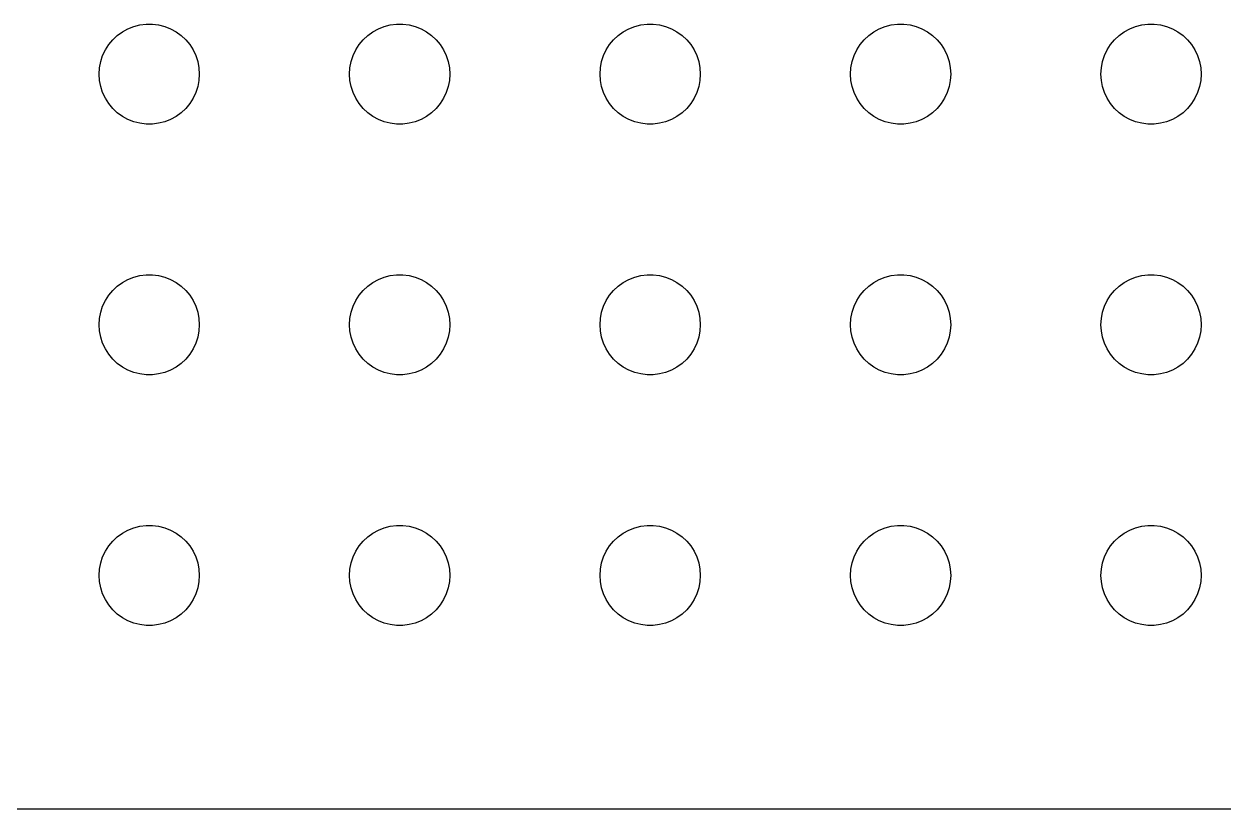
# Model space of a CAD drawing. Header units: metres. Extents: x -134 to 134, y 518 to 1078.
# Drawn here: x -3.75 to 32.18, y 746.01 to 769.5 of the extents above; entities that cross this region are included whole.
import ezdxf

# ---------------------------------------------------------------- set-up
doc = ezdxf.new("R2010")
doc.units = ezdxf.units.M

msp = doc.modelspace()

# ---------------------------------------------------------------- linework, layer by layer
for p, q in [((-0.80373, 769.266), (-0.63866, 769.357)), ((-0.63866, 769.357), (-0.46352, 769.427)), ((-0.46352, 769.427), (-0.28107, 769.473)), ((-0.28107, 769.473), (-0.09418, 769.497)), ((-0.09418, 769.497), (0.09418, 769.497)), ((0.09418, 769.497), (0.28107, 769.473)), ((0.28107, 769.473), (0.46352, 769.427)), ((0.46352, 769.427), (0.63866, 769.357)), ((0.63866, 769.357), (0.80373, 769.266)), ((6.69626, 769.266), (6.86133, 769.357)), ((6.86133, 769.357), (7.03647, 769.427)), ((7.03647, 769.427), (7.21892, 769.473)), ((7.21892, 769.473), (7.40581, 769.497)), ((7.40581, 769.497), (7.59418, 769.497)), ((7.59418, 769.497), (7.78107, 769.473)), ((7.78107, 769.473), (7.96352, 769.427)), ((7.96352, 769.427), (8.13866, 769.357)), ((8.13866, 769.357), (8.30373, 769.266)), ((14.1963, 769.266), (14.3613, 769.357)), ((14.3613, 769.357), (14.5365, 769.427)), ((14.5365, 769.427), (14.7189, 769.473)), ((14.7189, 769.473), (14.9058, 769.497)), ((14.9058, 769.497), (15.0942, 769.497)), ((15.0942, 769.497), (15.2811, 769.473)), ((15.2811, 769.473), (15.4635, 769.427)), ((15.4635, 769.427), (15.6387, 769.357)), ((15.6387, 769.357), (15.8037, 769.266)), ((21.6963, 769.266), (21.8613, 769.357)), ((21.8613, 769.357), (22.0365, 769.427)), ((22.0365, 769.427), (22.2189, 769.473)), ((22.2189, 769.473), (22.4058, 769.497)), ((22.4058, 769.497), (22.5942, 769.497)), ((22.5942, 769.497), (22.7811, 769.473)), ((22.7811, 769.473), (22.9635, 769.427)), ((22.9635, 769.427), (23.1387, 769.357)), ((23.1387, 769.357), (23.3037, 769.266)), ((29.1963, 769.266), (29.3613, 769.357)), ((29.3613, 769.357), (29.5365, 769.427)), ((29.5365, 769.427), (29.7189, 769.473)), ((29.7189, 769.473), (29.9058, 769.497)), ((29.9058, 769.497), (30.0942, 769.497)), ((30.0942, 769.497), (30.2811, 769.473)), ((30.2811, 769.473), (30.4635, 769.427)), ((30.4635, 769.427), (30.6387, 769.357)), ((30.6387, 769.357), (30.8037, 769.266)), ((-1.21352, 768.882), (-1.09344, 769.027)), ((-1.09344, 769.027), (-0.95613, 769.156)), ((-0.95613, 769.156), (-0.80373, 769.266)), ((0.80373, 769.266), (0.95613, 769.156)), ((0.95613, 769.156), (1.09344, 769.027)), ((1.09344, 769.027), (1.21352, 768.882)), ((6.28647, 768.882), (6.40654, 769.027)), ((6.40654, 769.027), (6.54385, 769.156)), ((6.54385, 769.156), (6.69626, 769.266)), ((8.30373, 769.266), (8.45613, 769.156)), ((8.45613, 769.156), (8.59344, 769.027)), ((8.59344, 769.027), (8.71352, 768.882)), ((13.7865, 768.882), (13.9065, 769.027)), ((13.9065, 769.027), (14.0439, 769.156)), ((14.0439, 769.156), (14.1963, 769.266)), ((15.8037, 769.266), (15.9561, 769.156)), ((15.9561, 769.156), (16.0934, 769.027)), ((16.0934, 769.027), (16.2135, 768.882)), ((21.2865, 768.882), (21.4065, 769.027)), ((21.4065, 769.027), (21.5439, 769.156)), ((21.5439, 769.156), (21.6963, 769.266)), ((23.3037, 769.266), (23.4561, 769.156)), ((23.4561, 769.156), (23.5934, 769.027)), ((23.5934, 769.027), (23.7135, 768.882)), ((28.7865, 768.882), (28.9065, 769.027)), ((28.9065, 769.027), (29.0439, 769.156)), ((29.0439, 769.156), (29.1963, 769.266)), ((30.8037, 769.266), (30.9561, 769.156)), ((30.9561, 769.156), (31.0934, 769.027)), ((31.0934, 769.027), (31.2135, 768.882)), ((-1.39465, 768.552), (-1.31445, 768.723)), ((-1.31445, 768.723), (-1.21352, 768.882)), ((1.21352, 768.882), (1.31445, 768.723)), ((1.31445, 768.723), (1.39465, 768.552)), ((6.10533, 768.552), (6.18553, 768.723)), ((6.18553, 768.723), (6.28647, 768.882)), ((8.71352, 768.882), (8.81445, 768.723)), ((8.81445, 768.723), (8.89465, 768.552)), ((13.6053, 768.552), (13.6855, 768.723)), ((13.6855, 768.723), (13.7865, 768.882)), ((16.2135, 768.882), (16.3145, 768.723)), ((16.3145, 768.723), (16.3947, 768.552)), ((21.1053, 768.552), (21.1855, 768.723)), ((21.1855, 768.723), (21.2865, 768.882)), ((23.7135, 768.882), (23.8145, 768.723)), ((23.8145, 768.723), (23.8947, 768.552)), ((28.6053, 768.552), (28.6855, 768.723)), ((28.6855, 768.723), (28.7865, 768.882)), ((31.2135, 768.882), (31.3145, 768.723)), ((31.3145, 768.723), (31.3947, 768.552)), ((-1.48816, 768.188), (-1.45287, 768.373)), ((-1.45287, 768.373), (-1.39465, 768.552)), ((1.39465, 768.552), (1.45287, 768.373)), ((1.45287, 768.373), (1.48816, 768.188)), ((6.01183, 768.188), (6.04712, 768.373)), ((6.04712, 768.373), (6.10533, 768.552)), ((8.89465, 768.552), (8.95287, 768.373)), ((8.95287, 768.373), (8.98816, 768.188)), ((13.5118, 768.188), (13.5471, 768.373)), ((13.5471, 768.373), (13.6053, 768.552)), ((16.3947, 768.552), (16.4529, 768.373)), ((16.4529, 768.373), (16.4882, 768.188)), ((21.0118, 768.188), (21.0471, 768.373)), ((21.0471, 768.373), (21.1053, 768.552)), ((23.8947, 768.552), (23.9529, 768.373)), ((23.9529, 768.373), (23.9882, 768.188)), ((28.5118, 768.188), (28.5471, 768.373)), ((28.5471, 768.373), (28.6053, 768.552)), ((31.3947, 768.552), (31.4529, 768.373)), ((31.4529, 768.373), (31.4882, 768.188)), ((-1.5, 768), (-1.48816, 768.188)), ((-1.48816, 767.812), (-1.5, 768)), ((1.48816, 768.188), (1.5, 768)), ((1.5, 768), (1.48816, 767.812)), ((6, 768), (6.01183, 768.188)), ((6.01183, 767.812), (6, 768)), ((8.98816, 768.188), (9, 768)), ((9, 768), (8.98816, 767.812)), ((13.5, 768), (13.5118, 768.188)), ((13.5118, 767.812), (13.5, 768)), ((16.4882, 768.188), (16.5, 768)), ((16.5, 768), (16.4882, 767.812)), ((21, 768), (21.0118, 768.188)), ((21.0118, 767.812), (21, 768)), ((23.9882, 768.188), (24, 768)), ((24, 768), (23.9882, 767.812)), ((28.5, 768), (28.5118, 768.188)), ((28.5118, 767.812), (28.5, 768)), ((31.4882, 768.188), (31.5, 768)), ((31.5, 768), (31.4882, 767.812)), ((-1.45287, 767.627), (-1.48816, 767.812)), ((-1.39465, 767.448), (-1.45287, 767.627)), ((1.45287, 767.627), (1.39465, 767.448)), ((1.48816, 767.812), (1.45287, 767.627)), ((6.04712, 767.627), (6.01183, 767.812)), ((6.10533, 767.448), (6.04712, 767.627)), ((8.95287, 767.627), (8.89465, 767.448)), ((8.98816, 767.812), (8.95287, 767.627)), ((13.5471, 767.627), (13.5118, 767.812)), ((13.6053, 767.448), (13.5471, 767.627)), ((16.4529, 767.627), (16.3947, 767.448)), ((16.4882, 767.812), (16.4529, 767.627)), ((21.0471, 767.627), (21.0118, 767.812)), ((21.1053, 767.448), (21.0471, 767.627)), ((23.9529, 767.627), (23.8947, 767.448)), ((23.9882, 767.812), (23.9529, 767.627)), ((28.5471, 767.627), (28.5118, 767.812)), ((28.6053, 767.448), (28.5471, 767.627)), ((31.4529, 767.627), (31.3947, 767.448)), ((31.4882, 767.812), (31.4529, 767.627)), ((-1.31445, 767.277), (-1.39465, 767.448)), ((-1.21352, 767.118), (-1.31445, 767.277)), ((1.31445, 767.277), (1.21352, 767.118)), ((1.39465, 767.448), (1.31445, 767.277)), ((6.18553, 767.277), (6.10533, 767.448)), ((6.28647, 767.118), (6.18553, 767.277)), ((8.81445, 767.277), (8.71352, 767.118)), ((8.89465, 767.448), (8.81445, 767.277)), ((13.6855, 767.277), (13.6053, 767.448)), ((13.7865, 767.118), (13.6855, 767.277)), ((16.3145, 767.277), (16.2135, 767.118)), ((16.3947, 767.448), (16.3145, 767.277)), ((21.1855, 767.277), (21.1053, 767.448)), ((21.2865, 767.118), (21.1855, 767.277)), ((23.8145, 767.277), (23.7135, 767.118)), ((23.8947, 767.448), (23.8145, 767.277)), ((28.6855, 767.277), (28.6053, 767.448)), ((28.7865, 767.118), (28.6855, 767.277)), ((31.3145, 767.277), (31.2135, 767.118)), ((31.3947, 767.448), (31.3145, 767.277)), ((-1.09344, 766.973), (-1.21352, 767.118)), ((-0.95613, 766.844), (-1.09344, 766.973)), ((-0.80373, 766.734), (-0.95613, 766.844)), ((0.95613, 766.844), (0.80373, 766.734)), ((1.09344, 766.973), (0.95613, 766.844)), ((1.21352, 767.118), (1.09344, 766.973)), ((6.40654, 766.973), (6.28647, 767.118)), ((6.54385, 766.844), (6.40654, 766.973)), ((6.69626, 766.734), (6.54385, 766.844)), ((8.45613, 766.844), (8.30373, 766.734)), ((8.59344, 766.973), (8.45613, 766.844)), ((8.71352, 767.118), (8.59344, 766.973)), ((13.9065, 766.973), (13.7865, 767.118)), ((14.0439, 766.844), (13.9065, 766.973)), ((14.1963, 766.734), (14.0439, 766.844)), ((15.9561, 766.844), (15.8037, 766.734)), ((16.0934, 766.973), (15.9561, 766.844)), ((16.2135, 767.118), (16.0934, 766.973)), ((21.4065, 766.973), (21.2865, 767.118)), ((21.5439, 766.844), (21.4065, 766.973)), ((21.6963, 766.734), (21.5439, 766.844)), ((23.4561, 766.844), (23.3037, 766.734)), ((23.5934, 766.973), (23.4561, 766.844)), ((23.7135, 767.118), (23.5934, 766.973)), ((28.9065, 766.973), (28.7865, 767.118)), ((29.0439, 766.844), (28.9065, 766.973)), ((29.1963, 766.734), (29.0439, 766.844)), ((30.9561, 766.844), (30.8037, 766.734)), ((31.0934, 766.973), (30.9561, 766.844)), ((31.2135, 767.118), (31.0934, 766.973)), ((-0.63866, 766.643), (-0.80373, 766.734)), ((-0.46352, 766.573), (-0.63866, 766.643)), ((-0.28107, 766.527), (-0.46352, 766.573)), ((-0.09418, 766.503), (-0.28107, 766.527)), ((0.09418, 766.503), (-0.09418, 766.503)), ((0.28107, 766.527), (0.09418, 766.503)), ((0.46352, 766.573), (0.28107, 766.527)), ((0.63866, 766.643), (0.46352, 766.573)), ((0.80373, 766.734), (0.63866, 766.643)), ((6.86133, 766.643), (6.69626, 766.734)), ((7.03647, 766.573), (6.86133, 766.643)), ((7.21892, 766.527), (7.03647, 766.573)), ((7.40581, 766.503), (7.21892, 766.527)), ((7.59418, 766.503), (7.40581, 766.503)), ((7.78107, 766.527), (7.59418, 766.503)), ((7.96352, 766.573), (7.78107, 766.527)), ((8.13866, 766.643), (7.96352, 766.573)), ((8.30373, 766.734), (8.13866, 766.643)), ((14.3613, 766.643), (14.1963, 766.734)), ((14.5365, 766.573), (14.3613, 766.643)), ((14.7189, 766.527), (14.5365, 766.573)), ((14.9058, 766.503), (14.7189, 766.527)), ((15.0942, 766.503), (14.9058, 766.503)), ((15.2811, 766.527), (15.0942, 766.503)), ((15.4635, 766.573), (15.2811, 766.527)), ((15.6387, 766.643), (15.4635, 766.573)), ((15.8037, 766.734), (15.6387, 766.643)), ((21.8613, 766.643), (21.6963, 766.734)), ((22.0365, 766.573), (21.8613, 766.643)), ((22.2189, 766.527), (22.0365, 766.573)), ((22.4058, 766.503), (22.2189, 766.527)), ((22.5942, 766.503), (22.4058, 766.503)), ((22.7811, 766.527), (22.5942, 766.503)), ((22.9635, 766.573), (22.7811, 766.527)), ((23.1387, 766.643), (22.9635, 766.573)), ((23.3037, 766.734), (23.1387, 766.643)), ((29.3613, 766.643), (29.1963, 766.734)), ((29.5365, 766.573), (29.3613, 766.643)), ((29.7189, 766.527), (29.5365, 766.573)), ((29.9058, 766.503), (29.7189, 766.527)), ((30.0942, 766.503), (29.9058, 766.503)), ((30.2811, 766.527), (30.0942, 766.503)), ((30.4635, 766.573), (30.2811, 766.527)), ((30.6387, 766.643), (30.4635, 766.573)), ((30.8037, 766.734), (30.6387, 766.643)), ((-0.80373, 761.766), (-0.63866, 761.857)), ((-0.63866, 761.857), (-0.46352, 761.927)), ((-0.46352, 761.927), (-0.28107, 761.973)), ((-0.28107, 761.973), (-0.09418, 761.997)), ((-0.09418, 761.997), (0.09418, 761.997)), ((0.09418, 761.997), (0.28107, 761.973)), ((0.28107, 761.973), (0.46352, 761.927)), ((0.46352, 761.927), (0.63866, 761.857)), ((0.63866, 761.857), (0.80373, 761.766)), ((6.69626, 761.766), (6.86133, 761.857)), ((6.86133, 761.857), (7.03647, 761.927)), ((7.03647, 761.927), (7.21892, 761.973)), ((7.21892, 761.973), (7.40581, 761.997)), ((7.40581, 761.997), (7.59418, 761.997)), ((7.59418, 761.997), (7.78107, 761.973)), ((7.78107, 761.973), (7.96352, 761.927)), ((7.96352, 761.927), (8.13866, 761.857)), ((8.13866, 761.857), (8.30373, 761.766)), ((14.1963, 761.766), (14.3613, 761.857)), ((14.3613, 761.857), (14.5365, 761.927)), ((14.5365, 761.927), (14.7189, 761.973)), ((14.7189, 761.973), (14.9058, 761.997)), ((14.9058, 761.997), (15.0942, 761.997)), ((15.0942, 761.997), (15.2811, 761.973)), ((15.2811, 761.973), (15.4635, 761.927)), ((15.4635, 761.927), (15.6387, 761.857)), ((15.6387, 761.857), (15.8037, 761.766)), ((21.6963, 761.766), (21.8613, 761.857)), ((21.8613, 761.857), (22.0365, 761.927)), ((22.0365, 761.927), (22.2189, 761.973)), ((22.2189, 761.973), (22.4058, 761.997)), ((22.4058, 761.997), (22.5942, 761.997)), ((22.5942, 761.997), (22.7811, 761.973)), ((22.7811, 761.973), (22.9635, 761.927)), ((22.9635, 761.927), (23.1387, 761.857)), ((23.1387, 761.857), (23.3037, 761.766)), ((29.1963, 761.766), (29.3613, 761.857)), ((29.3613, 761.857), (29.5365, 761.927)), ((29.5365, 761.927), (29.7189, 761.973)), ((29.7189, 761.973), (29.9058, 761.997)), ((29.9058, 761.997), (30.0942, 761.997)), ((30.0942, 761.997), (30.2811, 761.973)), ((30.2811, 761.973), (30.4635, 761.927)), ((30.4635, 761.927), (30.6387, 761.857)), ((30.6387, 761.857), (30.8037, 761.766)), ((-1.21352, 761.382), (-1.09344, 761.527)), ((-1.09344, 761.527), (-0.95613, 761.656)), ((-0.95613, 761.656), (-0.80373, 761.766)), ((0.80373, 761.766), (0.95613, 761.656)), ((0.95613, 761.656), (1.09344, 761.527)), ((1.09344, 761.527), (1.21352, 761.382)), ((6.28647, 761.382), (6.40654, 761.527)), ((6.40654, 761.527), (6.54385, 761.656)), ((6.54385, 761.656), (6.69626, 761.766)), ((8.30373, 761.766), (8.45613, 761.656)), ((8.45613, 761.656), (8.59344, 761.527)), ((8.59344, 761.527), (8.71352, 761.382)), ((13.7865, 761.382), (13.9065, 761.527)), ((13.9065, 761.527), (14.0439, 761.656)), ((14.0439, 761.656), (14.1963, 761.766)), ((15.8037, 761.766), (15.9561, 761.656)), ((15.9561, 761.656), (16.0934, 761.527)), ((16.0934, 761.527), (16.2135, 761.382)), ((21.2865, 761.382), (21.4065, 761.527)), ((21.4065, 761.527), (21.5439, 761.656)), ((21.5439, 761.656), (21.6963, 761.766)), ((23.3037, 761.766), (23.4561, 761.656)), ((23.4561, 761.656), (23.5934, 761.527)), ((23.5934, 761.527), (23.7135, 761.382)), ((28.7865, 761.382), (28.9065, 761.527)), ((28.9065, 761.527), (29.0439, 761.656)), ((29.0439, 761.656), (29.1963, 761.766)), ((30.8037, 761.766), (30.9561, 761.656)), ((30.9561, 761.656), (31.0934, 761.527)), ((31.0934, 761.527), (31.2135, 761.382)), ((-1.39465, 761.052), (-1.31445, 761.223)), ((-1.31445, 761.223), (-1.21352, 761.382)), ((1.21352, 761.382), (1.31445, 761.223)), ((1.31445, 761.223), (1.39465, 761.052)), ((6.10533, 761.052), (6.18553, 761.223)), ((6.18553, 761.223), (6.28647, 761.382)), ((8.71352, 761.382), (8.81445, 761.223)), ((8.81445, 761.223), (8.89465, 761.052)), ((13.6053, 761.052), (13.6855, 761.223)), ((13.6855, 761.223), (13.7865, 761.382)), ((16.2135, 761.382), (16.3145, 761.223)), ((16.3145, 761.223), (16.3947, 761.052)), ((21.1053, 761.052), (21.1855, 761.223)), ((21.1855, 761.223), (21.2865, 761.382)), ((23.7135, 761.382), (23.8145, 761.223)), ((23.8145, 761.223), (23.8947, 761.052)), ((28.6053, 761.052), (28.6855, 761.223)), ((28.6855, 761.223), (28.7865, 761.382)), ((31.2135, 761.382), (31.3145, 761.223)), ((31.3145, 761.223), (31.3947, 761.052)), ((-1.48816, 760.688), (-1.45287, 760.873)), ((-1.45287, 760.873), (-1.39465, 761.052)), ((1.39465, 761.052), (1.45287, 760.873)), ((1.45287, 760.873), (1.48816, 760.688)), ((6.01183, 760.688), (6.04712, 760.873)), ((6.04712, 760.873), (6.10533, 761.052)), ((8.89465, 761.052), (8.95287, 760.873)), ((8.95287, 760.873), (8.98816, 760.688)), ((13.5118, 760.688), (13.5471, 760.873)), ((13.5471, 760.873), (13.6053, 761.052)), ((16.3947, 761.052), (16.4529, 760.873)), ((16.4529, 760.873), (16.4882, 760.688)), ((21.0118, 760.688), (21.0471, 760.873)), ((21.0471, 760.873), (21.1053, 761.052)), ((23.8947, 761.052), (23.9529, 760.873)), ((23.9529, 760.873), (23.9882, 760.688)), ((28.5118, 760.688), (28.5471, 760.873)), ((28.5471, 760.873), (28.6053, 761.052)), ((31.3947, 761.052), (31.4529, 760.873)), ((31.4529, 760.873), (31.4882, 760.688)), ((-1.5, 760.5), (-1.48816, 760.688)), ((-1.48816, 760.312), (-1.5, 760.5)), ((1.48816, 760.688), (1.5, 760.5)), ((1.5, 760.5), (1.48816, 760.312)), ((6, 760.5), (6.01183, 760.688)), ((6.01183, 760.312), (6, 760.5)), ((8.98816, 760.688), (9, 760.5)), ((9, 760.5), (8.98816, 760.312)), ((13.5, 760.5), (13.5118, 760.688)), ((13.5118, 760.312), (13.5, 760.5)), ((16.4882, 760.688), (16.5, 760.5)), ((16.5, 760.5), (16.4882, 760.312)), ((21, 760.5), (21.0118, 760.688)), ((21.0118, 760.312), (21, 760.5)), ((23.9882, 760.688), (24, 760.5)), ((24, 760.5), (23.9882, 760.312)), ((28.5, 760.5), (28.5118, 760.688)), ((28.5118, 760.312), (28.5, 760.5)), ((31.4882, 760.688), (31.5, 760.5)), ((31.5, 760.5), (31.4882, 760.312)), ((-1.45287, 760.127), (-1.48816, 760.312)), ((-1.39465, 759.948), (-1.45287, 760.127)), ((1.45287, 760.127), (1.39465, 759.948)), ((1.48816, 760.312), (1.45287, 760.127)), ((6.04712, 760.127), (6.01183, 760.312)), ((6.10533, 759.948), (6.04712, 760.127)), ((8.95287, 760.127), (8.89465, 759.948)), ((8.98816, 760.312), (8.95287, 760.127)), ((13.5471, 760.127), (13.5118, 760.312)), ((13.6053, 759.948), (13.5471, 760.127)), ((16.4529, 760.127), (16.3947, 759.948)), ((16.4882, 760.312), (16.4529, 760.127)), ((21.0471, 760.127), (21.0118, 760.312)), ((21.1053, 759.948), (21.0471, 760.127)), ((23.9529, 760.127), (23.8947, 759.948)), ((23.9882, 760.312), (23.9529, 760.127)), ((28.5471, 760.127), (28.5118, 760.312)), ((28.6053, 759.948), (28.5471, 760.127)), ((31.4529, 760.127), (31.3947, 759.948)), ((31.4882, 760.312), (31.4529, 760.127)), ((-1.31445, 759.777), (-1.39465, 759.948)), ((-1.21352, 759.618), (-1.31445, 759.777)), ((1.31445, 759.777), (1.21352, 759.618)), ((1.39465, 759.948), (1.31445, 759.777)), ((6.18553, 759.777), (6.10533, 759.948)), ((6.28647, 759.618), (6.18553, 759.777)), ((8.81445, 759.777), (8.71352, 759.618)), ((8.89465, 759.948), (8.81445, 759.777)), ((13.6855, 759.777), (13.6053, 759.948)), ((13.7865, 759.618), (13.6855, 759.777)), ((16.3145, 759.777), (16.2135, 759.618)), ((16.3947, 759.948), (16.3145, 759.777)), ((21.1855, 759.777), (21.1053, 759.948)), ((21.2865, 759.618), (21.1855, 759.777)), ((23.8145, 759.777), (23.7135, 759.618)), ((23.8947, 759.948), (23.8145, 759.777)), ((28.6855, 759.777), (28.6053, 759.948)), ((28.7865, 759.618), (28.6855, 759.777)), ((31.3145, 759.777), (31.2135, 759.618)), ((31.3947, 759.948), (31.3145, 759.777)), ((-1.09344, 759.473), (-1.21352, 759.618)), ((-0.95613, 759.344), (-1.09344, 759.473)), ((-0.80373, 759.234), (-0.95613, 759.344)), ((0.95613, 759.344), (0.80373, 759.234)), ((1.09344, 759.473), (0.95613, 759.344)), ((1.21352, 759.618), (1.09344, 759.473)), ((6.40654, 759.473), (6.28647, 759.618)), ((6.54385, 759.344), (6.40654, 759.473)), ((6.69626, 759.234), (6.54385, 759.344)), ((8.45613, 759.344), (8.30373, 759.234)), ((8.59344, 759.473), (8.45613, 759.344)), ((8.71352, 759.618), (8.59344, 759.473)), ((13.9065, 759.473), (13.7865, 759.618)), ((14.0439, 759.344), (13.9065, 759.473)), ((14.1963, 759.234), (14.0439, 759.344)), ((15.9561, 759.344), (15.8037, 759.234)), ((16.0934, 759.473), (15.9561, 759.344)), ((16.2135, 759.618), (16.0934, 759.473)), ((21.4065, 759.473), (21.2865, 759.618)), ((21.5439, 759.344), (21.4065, 759.473)), ((21.6963, 759.234), (21.5439, 759.344)), ((23.4561, 759.344), (23.3037, 759.234)), ((23.5934, 759.473), (23.4561, 759.344)), ((23.7135, 759.618), (23.5934, 759.473)), ((28.9065, 759.473), (28.7865, 759.618)), ((29.0439, 759.344), (28.9065, 759.473)), ((29.1963, 759.234), (29.0439, 759.344)), ((30.9561, 759.344), (30.8037, 759.234)), ((31.0934, 759.473), (30.9561, 759.344)), ((31.2135, 759.618), (31.0934, 759.473)), ((-0.63866, 759.143), (-0.80373, 759.234)), ((-0.46352, 759.073), (-0.63866, 759.143)), ((-0.28107, 759.027), (-0.46352, 759.073)), ((-0.09418, 759.003), (-0.28107, 759.027)), ((0.09418, 759.003), (-0.09418, 759.003)), ((0.28107, 759.027), (0.09418, 759.003)), ((0.46352, 759.073), (0.28107, 759.027)), ((0.63866, 759.143), (0.46352, 759.073)), ((0.80373, 759.234), (0.63866, 759.143)), ((6.86133, 759.143), (6.69626, 759.234)), ((7.03647, 759.073), (6.86133, 759.143)), ((7.21892, 759.027), (7.03647, 759.073)), ((7.40581, 759.003), (7.21892, 759.027)), ((7.59418, 759.003), (7.40581, 759.003)), ((7.78107, 759.027), (7.59418, 759.003)), ((7.96352, 759.073), (7.78107, 759.027)), ((8.13866, 759.143), (7.96352, 759.073)), ((8.30373, 759.234), (8.13866, 759.143)), ((14.3613, 759.143), (14.1963, 759.234)), ((14.5365, 759.073), (14.3613, 759.143)), ((14.7189, 759.027), (14.5365, 759.073)), ((14.9058, 759.003), (14.7189, 759.027)), ((15.0942, 759.003), (14.9058, 759.003)), ((15.2811, 759.027), (15.0942, 759.003)), ((15.4635, 759.073), (15.2811, 759.027)), ((15.6387, 759.143), (15.4635, 759.073)), ((15.8037, 759.234), (15.6387, 759.143)), ((21.8613, 759.143), (21.6963, 759.234)), ((22.0365, 759.073), (21.8613, 759.143)), ((22.2189, 759.027), (22.0365, 759.073)), ((22.4058, 759.003), (22.2189, 759.027)), ((22.5942, 759.003), (22.4058, 759.003)), ((22.7811, 759.027), (22.5942, 759.003)), ((22.9635, 759.073), (22.7811, 759.027)), ((23.1387, 759.143), (22.9635, 759.073)), ((23.3037, 759.234), (23.1387, 759.143)), ((29.3613, 759.143), (29.1963, 759.234)), ((29.5365, 759.073), (29.3613, 759.143)), ((29.7189, 759.027), (29.5365, 759.073)), ((29.9058, 759.003), (29.7189, 759.027)), ((30.0942, 759.003), (29.9058, 759.003)), ((30.2811, 759.027), (30.0942, 759.003)), ((30.4635, 759.073), (30.2811, 759.027)), ((30.6387, 759.143), (30.4635, 759.073)), ((30.8037, 759.234), (30.6387, 759.143)), ((-0.95613, 754.156), (-0.80373, 754.266)), ((-0.80373, 754.266), (-0.63866, 754.357)), ((-0.63866, 754.357), (-0.46352, 754.427)), ((-0.46352, 754.427), (-0.28107, 754.473)), ((-0.28107, 754.473), (-0.09418, 754.497)), ((-0.09418, 754.497), (0.09418, 754.497)), ((0.09418, 754.497), (0.28107, 754.473)), ((0.28107, 754.473), (0.46352, 754.427)), ((0.46352, 754.427), (0.63866, 754.357)), ((0.63866, 754.357), (0.80373, 754.266)), ((0.80373, 754.266), (0.95613, 754.156)), ((6.54385, 754.156), (6.69626, 754.266)), ((6.69626, 754.266), (6.86133, 754.357)), ((6.86133, 754.357), (7.03647, 754.427)), ((7.03647, 754.427), (7.21892, 754.473)), ((7.21892, 754.473), (7.40581, 754.497)), ((7.40581, 754.497), (7.59418, 754.497)), ((7.59418, 754.497), (7.78107, 754.473)), ((7.78107, 754.473), (7.96352, 754.427)), ((7.96352, 754.427), (8.13866, 754.357)), ((8.13866, 754.357), (8.30373, 754.266)), ((8.30373, 754.266), (8.45613, 754.156)), ((14.0439, 754.156), (14.1963, 754.266)), ((14.1963, 754.266), (14.3613, 754.357)), ((14.3613, 754.357), (14.5365, 754.427)), ((14.5365, 754.427), (14.7189, 754.473)), ((14.7189, 754.473), (14.9058, 754.497)), ((14.9058, 754.497), (15.0942, 754.497)), ((15.0942, 754.497), (15.2811, 754.473)), ((15.2811, 754.473), (15.4635, 754.427)), ((15.4635, 754.427), (15.6387, 754.357)), ((15.6387, 754.357), (15.8037, 754.266)), ((15.8037, 754.266), (15.9561, 754.156)), ((21.5439, 754.156), (21.6963, 754.266)), ((21.6963, 754.266), (21.8613, 754.357)), ((21.8613, 754.357), (22.0365, 754.427)), ((22.0365, 754.427), (22.2189, 754.473)), ((22.2189, 754.473), (22.4058, 754.497)), ((22.4058, 754.497), (22.5942, 754.497)), ((22.5942, 754.497), (22.7811, 754.473)), ((22.7811, 754.473), (22.9635, 754.427)), ((22.9635, 754.427), (23.1387, 754.357)), ((23.1387, 754.357), (23.3037, 754.266)), ((23.3037, 754.266), (23.4561, 754.156)), ((29.0439, 754.156), (29.1963, 754.266)), ((29.1963, 754.266), (29.3613, 754.357)), ((29.3613, 754.357), (29.5365, 754.427)), ((29.5365, 754.427), (29.7189, 754.473)), ((29.7189, 754.473), (29.9058, 754.497)), ((29.9058, 754.497), (30.0942, 754.497)), ((30.0942, 754.497), (30.2811, 754.473)), ((30.2811, 754.473), (30.4635, 754.427)), ((30.4635, 754.427), (30.6387, 754.357)), ((30.6387, 754.357), (30.8037, 754.266)), ((30.8037, 754.266), (30.9561, 754.156)), ((-1.21352, 753.882), (-1.09344, 754.027)), ((-1.09344, 754.027), (-0.95613, 754.156)), ((0.95613, 754.156), (1.09344, 754.027)), ((1.09344, 754.027), (1.21352, 753.882)), ((6.28647, 753.882), (6.40654, 754.027)), ((6.40654, 754.027), (6.54385, 754.156)), ((8.45613, 754.156), (8.59344, 754.027)), ((8.59344, 754.027), (8.71352, 753.882)), ((13.7865, 753.882), (13.9065, 754.027)), ((13.9065, 754.027), (14.0439, 754.156)), ((15.9561, 754.156), (16.0934, 754.027)), ((16.0934, 754.027), (16.2135, 753.882)), ((21.2865, 753.882), (21.4065, 754.027)), ((21.4065, 754.027), (21.5439, 754.156)), ((23.4561, 754.156), (23.5934, 754.027)), ((23.5934, 754.027), (23.7135, 753.882)), ((28.7865, 753.882), (28.9065, 754.027)), ((28.9065, 754.027), (29.0439, 754.156)), ((30.9561, 754.156), (31.0934, 754.027)), ((31.0934, 754.027), (31.2135, 753.882)), ((-1.45287, 753.373), (-1.39465, 753.552)), ((-1.39465, 753.552), (-1.31445, 753.723)), ((-1.31445, 753.723), (-1.21352, 753.882)), ((1.21352, 753.882), (1.31445, 753.723)), ((1.31445, 753.723), (1.39465, 753.552)), ((1.39465, 753.552), (1.45287, 753.373)), ((6.04712, 753.373), (6.10533, 753.552)), ((6.10533, 753.552), (6.18553, 753.723)), ((6.18553, 753.723), (6.28647, 753.882)), ((8.71352, 753.882), (8.81445, 753.723)), ((8.81445, 753.723), (8.89465, 753.552)), ((8.89465, 753.552), (8.95287, 753.373)), ((13.5471, 753.373), (13.6053, 753.552)), ((13.6053, 753.552), (13.6855, 753.723)), ((13.6855, 753.723), (13.7865, 753.882)), ((16.2135, 753.882), (16.3145, 753.723)), ((16.3145, 753.723), (16.3947, 753.552)), ((16.3947, 753.552), (16.4529, 753.373)), ((21.0471, 753.373), (21.1053, 753.552)), ((21.1053, 753.552), (21.1855, 753.723)), ((21.1855, 753.723), (21.2865, 753.882)), ((23.7135, 753.882), (23.8145, 753.723)), ((23.8145, 753.723), (23.8947, 753.552)), ((23.8947, 753.552), (23.9529, 753.373)), ((28.5471, 753.373), (28.6053, 753.552)), ((28.6053, 753.552), (28.6855, 753.723)), ((28.6855, 753.723), (28.7865, 753.882)), ((31.2135, 753.882), (31.3145, 753.723)), ((31.3145, 753.723), (31.3947, 753.552)), ((31.3947, 753.552), (31.4529, 753.373)), ((-1.5, 753), (-1.48816, 753.188)), ((-1.48816, 753.188), (-1.45287, 753.373)), ((1.45287, 753.373), (1.48816, 753.188)), ((1.48816, 753.188), (1.5, 753)), ((6, 753), (6.01183, 753.188)), ((6.01183, 753.188), (6.04712, 753.373)), ((8.95287, 753.373), (8.98816, 753.188)), ((8.98816, 753.188), (9, 753)), ((13.5, 753), (13.5118, 753.188)), ((13.5118, 753.188), (13.5471, 753.373)), ((16.4529, 753.373), (16.4882, 753.188)), ((16.4882, 753.188), (16.5, 753)), ((21, 753), (21.0118, 753.188)), ((21.0118, 753.188), (21.0471, 753.373)), ((23.9529, 753.373), (23.9882, 753.188)), ((23.9882, 753.188), (24, 753)), ((28.5, 753), (28.5118, 753.188)), ((28.5118, 753.188), (28.5471, 753.373)), ((31.4529, 753.373), (31.4882, 753.188)), ((31.4882, 753.188), (31.5, 753)), ((-1.48816, 752.812), (-1.5, 753)), ((-1.45287, 752.627), (-1.48816, 752.812)), ((1.48816, 752.812), (1.45287, 752.627)), ((1.5, 753), (1.48816, 752.812)), ((6.01183, 752.812), (6, 753)), ((6.04712, 752.627), (6.01183, 752.812)), ((8.98816, 752.812), (8.95287, 752.627)), ((9, 753), (8.98816, 752.812)), ((13.5118, 752.812), (13.5, 753)), ((13.5471, 752.627), (13.5118, 752.812)), ((16.4882, 752.812), (16.4529, 752.627)), ((16.5, 753), (16.4882, 752.812)), ((21.0118, 752.812), (21, 753)), ((21.0471, 752.627), (21.0118, 752.812)), ((23.9882, 752.812), (23.9529, 752.627)), ((24, 753), (23.9882, 752.812)), ((28.5118, 752.812), (28.5, 753)), ((28.5471, 752.627), (28.5118, 752.812)), ((31.4882, 752.812), (31.4529, 752.627)), ((31.5, 753), (31.4882, 752.812)), ((-1.39465, 752.448), (-1.45287, 752.627)), ((1.45287, 752.627), (1.39465, 752.448)), ((6.10533, 752.448), (6.04712, 752.627)), ((8.95287, 752.627), (8.89465, 752.448)), ((13.6053, 752.448), (13.5471, 752.627)), ((16.4529, 752.627), (16.3947, 752.448)), ((21.1053, 752.448), (21.0471, 752.627)), ((23.9529, 752.627), (23.8947, 752.448)), ((28.6053, 752.448), (28.5471, 752.627)), ((31.4529, 752.627), (31.3947, 752.448)), ((-1.31445, 752.277), (-1.39465, 752.448)), ((-1.21352, 752.118), (-1.31445, 752.277)), ((-1.09344, 751.973), (-1.21352, 752.118)), ((1.21352, 752.118), (1.09344, 751.973)), ((1.31445, 752.277), (1.21352, 752.118)), ((1.39465, 752.448), (1.31445, 752.277)), ((6.18553, 752.277), (6.10533, 752.448)), ((6.28647, 752.118), (6.18553, 752.277)), ((6.40654, 751.973), (6.28647, 752.118)), ((8.71352, 752.118), (8.59344, 751.973)), ((8.81445, 752.277), (8.71352, 752.118)), ((8.89465, 752.448), (8.81445, 752.277)), ((13.6855, 752.277), (13.6053, 752.448)), ((13.7865, 752.118), (13.6855, 752.277)), ((13.9065, 751.973), (13.7865, 752.118)), ((16.2135, 752.118), (16.0934, 751.973)), ((16.3145, 752.277), (16.2135, 752.118)), ((16.3947, 752.448), (16.3145, 752.277)), ((21.1855, 752.277), (21.1053, 752.448)), ((21.2865, 752.118), (21.1855, 752.277)), ((21.4065, 751.973), (21.2865, 752.118)), ((23.7135, 752.118), (23.5934, 751.973)), ((23.8145, 752.277), (23.7135, 752.118)), ((23.8947, 752.448), (23.8145, 752.277)), ((28.6855, 752.277), (28.6053, 752.448)), ((28.7865, 752.118), (28.6855, 752.277)), ((28.9065, 751.973), (28.7865, 752.118)), ((31.2135, 752.118), (31.0934, 751.973)), ((31.3145, 752.277), (31.2135, 752.118)), ((31.3947, 752.448), (31.3145, 752.277)), ((-0.95613, 751.844), (-1.09344, 751.973)), ((-0.80373, 751.734), (-0.95613, 751.844)), ((-0.63866, 751.643), (-0.80373, 751.734)), ((0.80373, 751.734), (0.63866, 751.643)), ((0.95613, 751.844), (0.80373, 751.734)), ((1.09344, 751.973), (0.95613, 751.844)), ((6.54385, 751.844), (6.40654, 751.973)), ((6.69626, 751.734), (6.54385, 751.844)), ((6.86133, 751.643), (6.69626, 751.734)), ((8.30373, 751.734), (8.13866, 751.643)), ((8.45613, 751.844), (8.30373, 751.734)), ((8.59344, 751.973), (8.45613, 751.844)), ((14.0439, 751.844), (13.9065, 751.973)), ((14.1963, 751.734), (14.0439, 751.844)), ((14.3613, 751.643), (14.1963, 751.734)), ((15.8037, 751.734), (15.6387, 751.643)), ((15.9561, 751.844), (15.8037, 751.734)), ((16.0934, 751.973), (15.9561, 751.844)), ((21.5439, 751.844), (21.4065, 751.973)), ((21.6963, 751.734), (21.5439, 751.844)), ((21.8613, 751.643), (21.6963, 751.734)), ((23.3037, 751.734), (23.1387, 751.643)), ((23.4561, 751.844), (23.3037, 751.734)), ((23.5934, 751.973), (23.4561, 751.844)), ((29.0439, 751.844), (28.9065, 751.973)), ((29.1963, 751.734), (29.0439, 751.844)), ((29.3613, 751.643), (29.1963, 751.734)), ((30.8037, 751.734), (30.6387, 751.643)), ((30.9561, 751.844), (30.8037, 751.734)), ((31.0934, 751.973), (30.9561, 751.844)), ((-0.46352, 751.573), (-0.63866, 751.643)), ((-0.28107, 751.527), (-0.46352, 751.573)), ((-0.09418, 751.503), (-0.28107, 751.527)), ((0.09418, 751.503), (-0.09418, 751.503)), ((0.28107, 751.527), (0.09418, 751.503)), ((0.46352, 751.573), (0.28107, 751.527)), ((0.63866, 751.643), (0.46352, 751.573)), ((7.03647, 751.573), (6.86133, 751.643)), ((7.21892, 751.527), (7.03647, 751.573)), ((7.40581, 751.503), (7.21892, 751.527)), ((7.59418, 751.503), (7.40581, 751.503)), ((7.78107, 751.527), (7.59418, 751.503)), ((7.96352, 751.573), (7.78107, 751.527)), ((8.13866, 751.643), (7.96352, 751.573)), ((14.5365, 751.573), (14.3613, 751.643)), ((14.7189, 751.527), (14.5365, 751.573)), ((14.9058, 751.503), (14.7189, 751.527)), ((15.0942, 751.503), (14.9058, 751.503)), ((15.2811, 751.527), (15.0942, 751.503)), ((15.4635, 751.573), (15.2811, 751.527)), ((15.6387, 751.643), (15.4635, 751.573)), ((22.0365, 751.573), (21.8613, 751.643)), ((22.2189, 751.527), (22.0365, 751.573)), ((22.4058, 751.503), (22.2189, 751.527)), ((22.5942, 751.503), (22.4058, 751.503)), ((22.7811, 751.527), (22.5942, 751.503)), ((22.9635, 751.573), (22.7811, 751.527)), ((23.1387, 751.643), (22.9635, 751.573)), ((29.5365, 751.573), (29.3613, 751.643)), ((29.7189, 751.527), (29.5365, 751.573)), ((29.9058, 751.503), (29.7189, 751.527)), ((30.0942, 751.503), (29.9058, 751.503)), ((30.2811, 751.527), (30.0942, 751.503)), ((30.4635, 751.573), (30.2811, 751.527)), ((30.6387, 751.643), (30.4635, 751.573)), ((-129.814, 746.01), (129.814, 746.01))]:
    msp.add_line(p, q)

doc.saveas('drawing.dxf')
